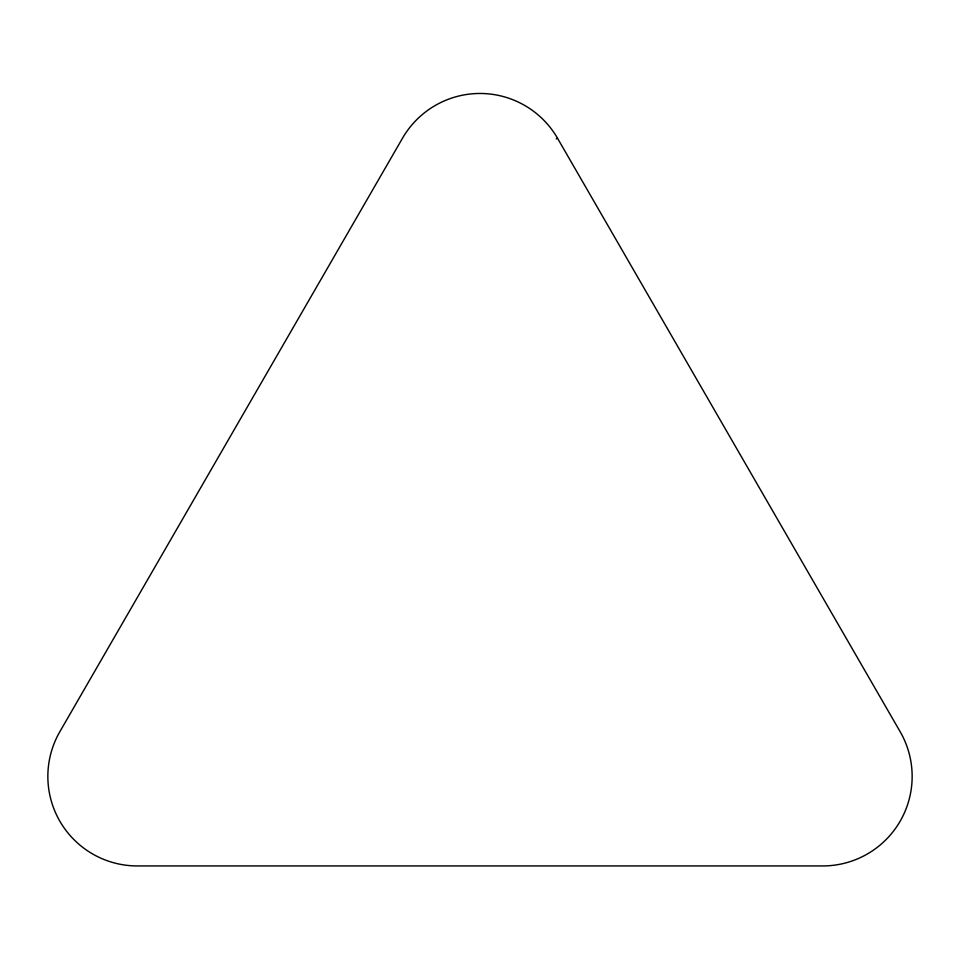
<?xml version="1.0" encoding="UTF-8"?>
<svg xmlns="http://www.w3.org/2000/svg" width="960" height="960" viewBox="0 0 960 960"><rect width="100%" height="100%" fill="white"/><g stroke="black" fill="none" stroke-linecap="round" stroke-linejoin="round"><path stroke-width="1.44" d="M556.26 138.912L557.496 138.204L900.156 731.7A89.496 89.496 0 0 1 822.66 865.944L137.34 865.944A89.496 89.496 0 0 1 59.844 731.7L402.504 138.204A89.496 89.496 0 0 1 557.496 138.204"/></g></svg>
